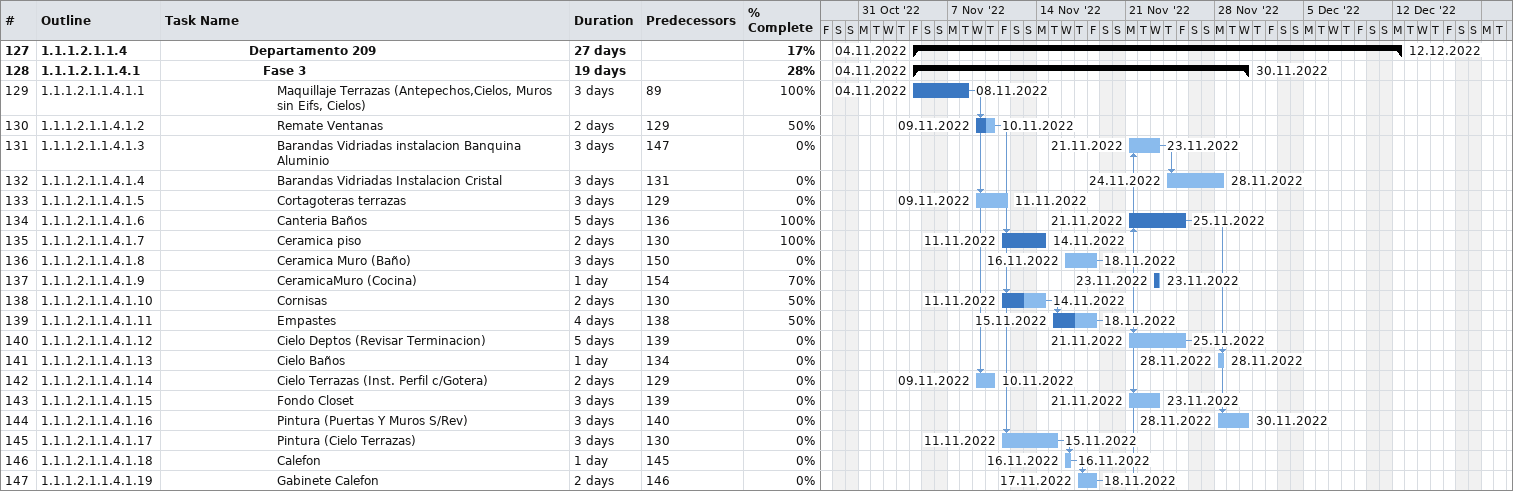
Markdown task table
| ID | WBS | Task | Duration | Start | Finish | Predecessors | % complete |
|---|---|---|---|---|---|---|---|
| 127 | 1.1.1.2.1.1.4 | **Departamento 209** | 27d | 2022-11-04 | 2022-12-12 |  | 17 |
| 128 | 1.1.1.2.1.1.4.1 | **Fase 3** | 19d | 2022-11-04 | 2022-11-30 |  | 28 |
| 129 | 1.1.1.2.1.1.4.1.1 | Maquillaje Terrazas (Antepechos,Cielos, Muros sin Eifs, Cielos) | 3d | 2022-11-04 | 2022-11-08 | 89 | 100 |
| 130 | 1.1.1.2.1.1.4.1.2 | Remate Ventanas | 2d | 2022-11-09 | 2022-11-10 | 129 | 50 |
| 131 | 1.1.1.2.1.1.4.1.3 | Barandas Vidriadas instalacion Banquina Aluminio | 3d | 2022-11-21 | 2022-11-23 | 147 | 0 |
| 132 | 1.1.1.2.1.1.4.1.4 | Barandas Vidriadas Instalacion Cristal | 3d | 2022-11-24 | 2022-11-28 | 131 | 0 |
| 133 | 1.1.1.2.1.1.4.1.5 | Cortagoteras terrazas | 3d | 2022-11-09 | 2022-11-11 | 129 | 0 |
| 134 | 1.1.1.2.1.1.4.1.6 | Canteria Baños | 5d | 2022-11-21 | 2022-11-25 | 136 | 100 |
| 135 | 1.1.1.2.1.1.4.1.7 | Ceramica piso | 2d | 2022-11-11 | 2022-11-14 | 130 | 100 |
| 136 | 1.1.1.2.1.1.4.1.8 | Ceramica Muro (Baño) | 3d | 2022-11-16 | 2022-11-18 | 150 | 0 |
| 137 | 1.1.1.2.1.1.4.1.9 | CeramicaMuro (Cocina) | 1d | 2022-11-23 | 2022-11-23 | 154 | 70 |
| 138 | 1.1.1.2.1.1.4.1.10 | Cornisas | 2d | 2022-11-11 | 2022-11-14 | 130 | 50 |
| 139 | 1.1.1.2.1.1.4.1.11 | Empastes | 4d | 2022-11-15 | 2022-11-18 | 138 | 50 |
| 140 | 1.1.1.2.1.1.4.1.12 | Cielo Deptos (Revisar Terminacion) | 5d | 2022-11-21 | 2022-11-25 | 139 | 0 |
| 141 | 1.1.1.2.1.1.4.1.13 | Cielo Baños | 1d | 2022-11-28 | 2022-11-28 | 134 | 0 |
| 142 | 1.1.1.2.1.1.4.1.14 | Cielo Terrazas (Inst. Perfil c/Gotera) | 2d | 2022-11-09 | 2022-11-10 | 129 | 0 |
| 143 | 1.1.1.2.1.1.4.1.15 | Fondo Closet | 3d | 2022-11-21 | 2022-11-23 | 139 | 0 |
| 144 | 1.1.1.2.1.1.4.1.16 | Pintura (Puertas Y Muros S/Rev) | 3d | 2022-11-28 | 2022-11-30 | 140 | 0 |
| 145 | 1.1.1.2.1.1.4.1.17 | Pintura (Cielo Terrazas) | 3d | 2022-11-11 | 2022-11-15 | 130 | 0 |
| 146 | 1.1.1.2.1.1.4.1.18 | Calefon | 1d | 2022-11-16 | 2022-11-16 | 145 | 0 |
| 147 | 1.1.1.2.1.1.4.1.19 | Gabinete Calefon | 2d | 2022-11-17 | 2022-11-18 | 146 | 0 |
